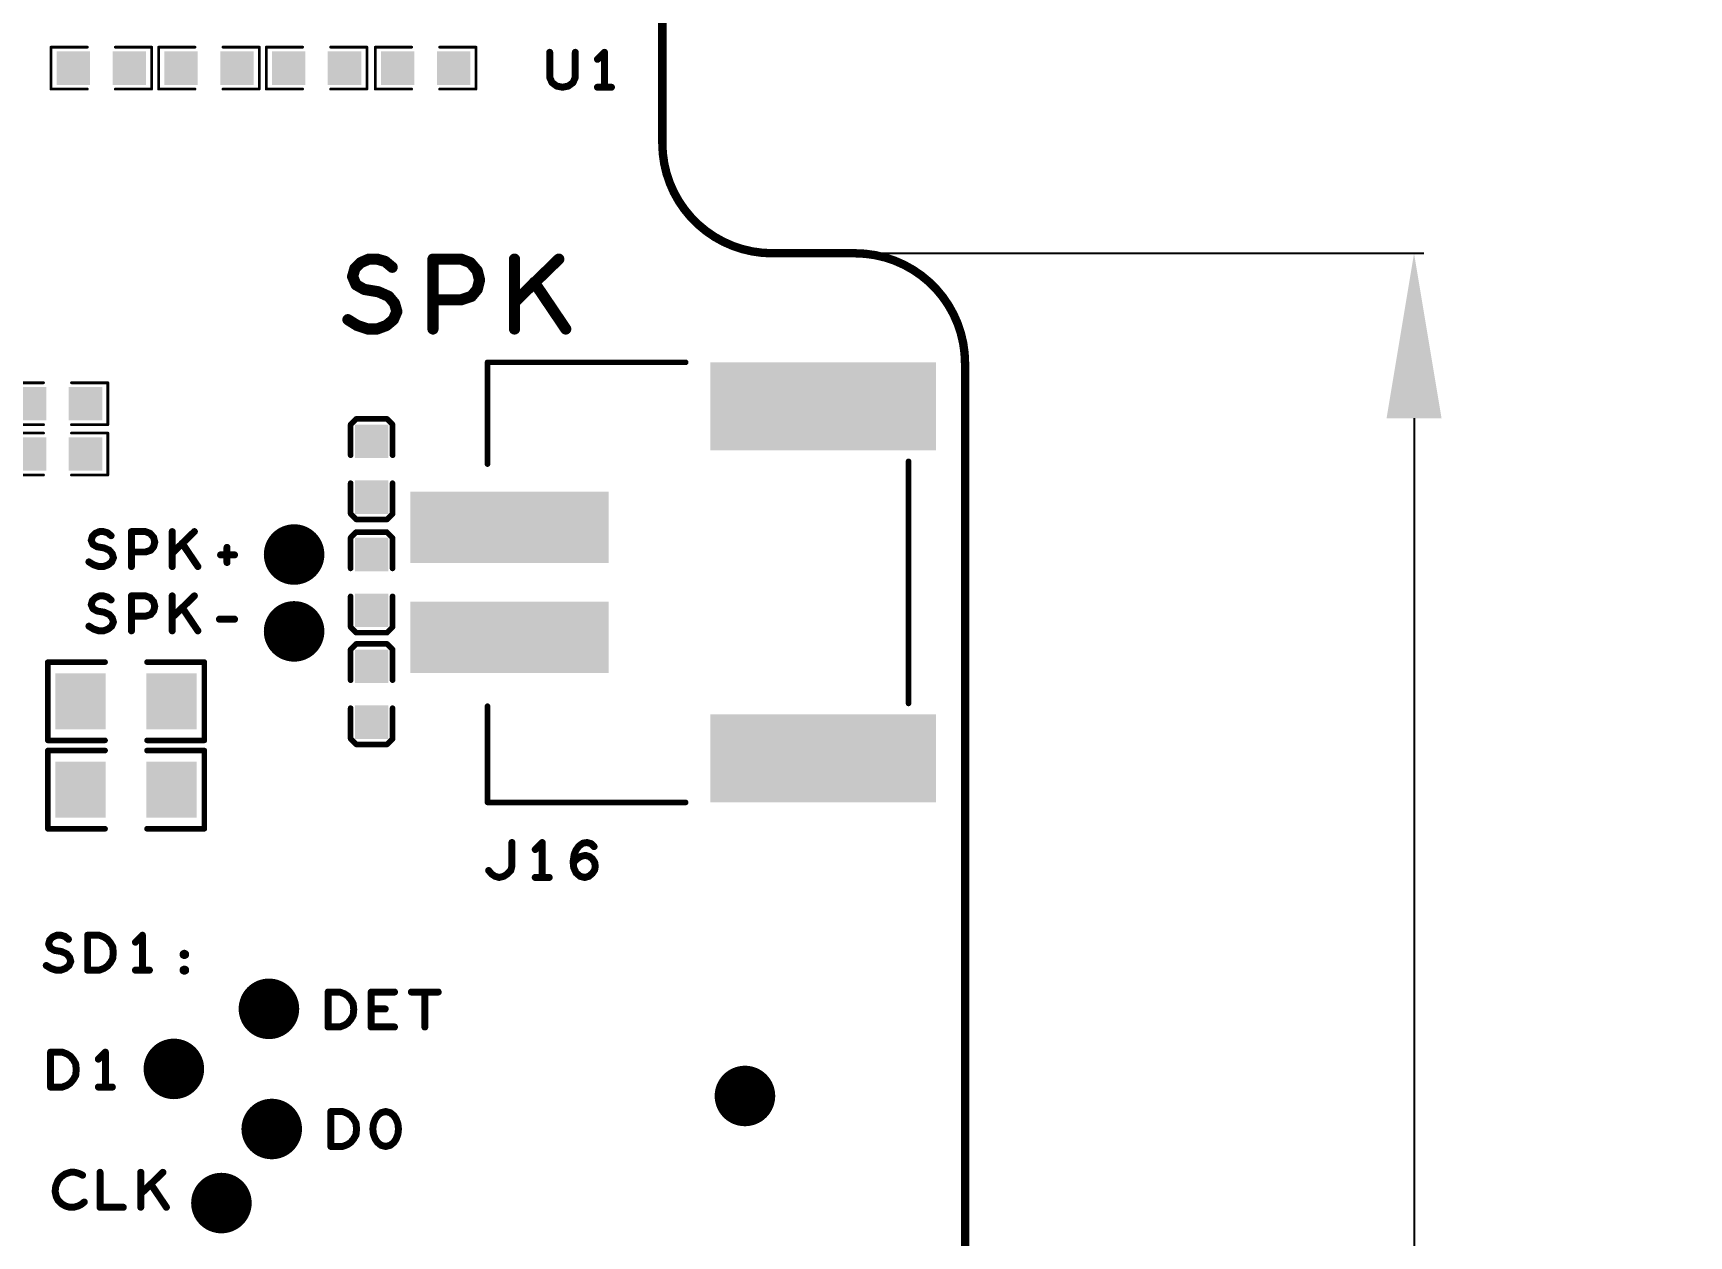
# Model space of a CAD drawing. Extents: x -13 to 102, y 0 to 99.
# Drawn here: x 72.07 to 102.15, y 46.14 to 68 of the extents above; entities that cross this region are included whole.
import ezdxf

# ---------------------------------------------------------------- set-up
doc = ezdxf.new("R2010")
doc.units = 0
doc.layers.get('0').update_dxf_attribs({"linetype": 'CONTINUOUS'})
doc.layers.get('DEFPOINTS').update_dxf_attribs({"linetype": 'CONTINUOUS'})
doc.layers.add('SILK_TOP_ART', color=251, linetype='CONTINUOUS')
doc.layers.add('SOLDER_TOP_ART', color=18, linetype='CONTINUOUS')
doc.layers.get('0').off()
doc.dimstyles.get("Standard").update_dxf_attribs({"dimtxt": 3, "dimasz": 3, "dimexe": 0.18, "dimexo": 0, "dimgap": 1.5, "dimtad": 0, "dimtih": 1, "dimtoh": 1, "dimzin": 0, "dimcen": 0.09, "dimazin": 3, "dimtfac": 1, "dimtofl": 0, "dimtmove": 0, "dimatfit": 3})

# ---------------------------------------------------------------- blocks, each defined once
blk = doc.blocks.new('ROUND_304')
at = {"const_width": 0.1016}
blk.add_lwpolyline([(-0.0508, 0, 1), (0.0508, 0, 1)], format="xyb", close=True, dxfattribs=at)
blk = doc.blocks.new('ROUND_214')
at = {"const_width": 0.0508}
blk.add_lwpolyline([(-0.0254, 0, 1), (0.0254, 0, 1)], format="xyb", close=True, dxfattribs=at)
blk = doc.blocks.new('ROUND_159')
at = {"const_width": 0.0635}
blk.add_lwpolyline([(-0.03175, 0, 1), (0.03175, 0, 1)], format="xyb", close=True, dxfattribs=at)
blk = doc.blocks.new('ROUND_213')
at = {"const_width": 0.0762}
blk.add_lwpolyline([(-0.0381, 0, 1), (0.0381, 0, 1)], format="xyb", close=True, dxfattribs=at)
blk = doc.blocks.new('ROUND_320')
at = {"const_width": 0.0254}
blk.add_lwpolyline([(-0.0127, 0, 1), (0.0127, 0, 1)], format="xyb", close=True, dxfattribs=at)
blk = doc.blocks.new('SQUARE_333')
blk.add_solid([(0.304, 0.304), (0.304, -0.304), (-0.304, 0.304), (-0.304, -0.304)])
blk = doc.blocks.new('RECTANGLE_332')
blk.add_solid([(0.4564, 0.5072), (0.4564, -0.5072), (-0.4564, 0.5072), (-0.4564, -0.5072)])
blk = doc.blocks.new('ROUND_338')
at = {"const_width": 0.55}
blk.add_lwpolyline([(-0.275, 0, 1), (0.275, 0, 1)], format="xyb", close=True, dxfattribs=at)
blk = doc.blocks.new('RECTANGLE_367')
blk.add_solid([(2.05, 0.8), (2.05, -0.8), (-2.05, 0.8), (-2.05, -0.8)])
blk = doc.blocks.new('RECTANGLE_368')
blk.add_solid([(1.8, 0.65), (1.8, -0.65), (-1.8, 0.65), (-1.8, -0.65)])
blk = doc.blocks.new('*U174')
at = {"layer": 'SOLDER_TOP_ART', "color": 0, "linetype": 'CONTINUOUS'}
blk.add_text('88.00', height=3, dxfattribs=at).set_placement((39.771, 0.605))
blk = doc.blocks.new('*D168')
at = {"layer": 'DEFPOINTS', "color": 0, "linetype": 'CONTINUOUS'}
for p in [(1, 82.538), (89, 61.962), (89, 2.079)]:
    blk.add_point(p, dxfattribs=at)
at = {"layer": 'SOLDER_TOP_ART', "color": 0, "linetype": 'CONTINUOUS'}
for p, q in [((1, 82.538), (1, 1.899)), ((89, 61.962), (89, 1.899)), ((4, 2.079), (38.441, 2.079)), ((86, 2.079), (51.559, 2.079))]:
    blk.add_line(p, q, dxfattribs=at)
for points in [[(4, 2.579), (4, 1.579), (1, 2.079)], [(86, 2.579), (86, 1.579), (89, 2.079)]]:
    blk.add_solid(points, dxfattribs=at)
at = {"layer": 'SOLDER_TOP_ART', "linetype": 'CONTINUOUS'}
blk.add_blockref('*U174', (0, 0), dxfattribs=at)
blk = doc.blocks.new('*U177')
at = {"layer": 'SOLDER_TOP_ART', "color": 0, "linetype": 'CONTINUOUS'}
blk.add_text('53.50', height=3, dxfattribs=at).set_placement((91.928, 35.777))
blk = doc.blocks.new('*D171')
at = {"layer": 'DEFPOINTS', "color": 0, "linetype": 'CONTINUOUS'}
for p in [(86.25, 64), (86.962, 10.5), (97.158, 10.5)]:
    blk.add_point(p, dxfattribs=at)
at = {"layer": 'SOLDER_TOP_ART', "color": 0, "linetype": 'CONTINUOUS'}
for p, q in [((86.25, 64), (97.338, 64)), ((97.158, 61), (97.158, 40.283)), ((97.158, 13.5), (97.158, 34.217)), ((86.962, 10.5), (97.338, 10.5))]:
    blk.add_line(p, q, dxfattribs=at)
for points in [[(96.658, 61), (97.658, 61), (97.158, 64)], [(96.658, 13.5), (97.658, 13.5), (97.158, 10.5)]]:
    blk.add_solid(points, dxfattribs=at)
at = {"layer": 'SOLDER_TOP_ART', "linetype": 'CONTINUOUS'}
blk.add_blockref('*U177', (0, 0), dxfattribs=at)

msp = doc.modelspace()

# ---------------------------------------------------------------- linework, layer by layer
at = {"layer": 'SILK_TOP_ART'}
for points, const_width in [([(83.5, 66), (83.5, 82.5)], 0.1524), ([(72.3922, 67.7466), (72.3922, 66.9846)], 0.0508), ([(73.0526, 67.7466), (72.3922, 67.7466)], 0.0508), ([(73.5606, 67.7466), (74.221, 67.7466)], 0.0508), ([(74.221, 67.7466), (74.221, 66.9846)], 0.0508), ([(74.348, 67.7466), (75.0084, 67.7466)], 0.0508), ([(74.348, 66.9846), (74.348, 67.7466)], 0.0508), ([(76.1768, 67.7466), (75.5164, 67.7466)], 0.0508), ([(76.1768, 66.9846), (76.1768, 67.7466)], 0.0508), ([(76.3038, 67.7466), (76.9642, 67.7466)], 0.0508), ([(76.3038, 66.9846), (76.3038, 67.7466)], 0.0508), ([(78.1326, 67.7466), (77.4722, 67.7466)], 0.0508), ([(78.1326, 66.9846), (78.1326, 67.7466)], 0.0508), ([(78.285, 67.7466), (78.9454, 67.7466)], 0.0508), ([(78.285, 66.9846), (78.285, 67.7466)], 0.0508), ([(80.1138, 67.7466), (79.4534, 67.7466)], 0.0508), ([(80.1138, 66.9846), (80.1138, 67.7466)], 0.0508), ([(81.4536, 67.6529), (81.4536, 67.1978)], 0.127), ([(81.9192, 67.1978), (81.9192, 67.6529)], 0.127), ([(82.4484, 67.6529), (82.3214, 67.5259)], 0.127), ([(82.4484, 67.0179), (82.4484, 67.6529)], 0.127), ([(81.4536, 67.1978), (81.4959, 67.1025)], 0.127), ([(81.4959, 67.1025), (81.5806, 67.0391)], 0.127), ([(81.5806, 67.0391), (81.6864, 67.0179)], 0.127), ([(81.6864, 67.0179), (81.7922, 67.0391)], 0.127), ([(81.7922, 67.0391), (81.8769, 67.1025)], 0.127), ([(81.8769, 67.1025), (81.9192, 67.1978)], 0.127), ([(72.3922, 66.9846), (73.0526, 66.9846)], 0.0508), ([(74.221, 66.9846), (73.5606, 66.9846)], 0.0508), ([(75.0084, 66.9846), (74.348, 66.9846)], 0.0508), ([(75.5164, 66.9846), (76.1768, 66.9846)], 0.0508), ([(76.9642, 66.9846), (76.3038, 66.9846)], 0.0508), ([(77.4722, 66.9846), (78.1326, 66.9846)], 0.0508), ([(78.9454, 66.9846), (78.285, 66.9846)], 0.0508), ([(79.4534, 66.9846), (80.1138, 66.9846)], 0.0508), ([(82.3214, 67.0179), (82.5754, 67.0179)], 0.127), ([(77.8721, 63.5762), (77.9145, 63.7244)], 0.2032), ([(77.9145, 63.7244), (78.0203, 63.8302)], 0.2032), ([(78.0203, 63.8302), (78.1685, 63.8937)], 0.2032), ([(78.1685, 63.8937), (78.3167, 63.8937)], 0.2032), ([(78.3167, 63.8937), (78.4648, 63.8514)], 0.2032), ([(78.4648, 63.8514), (78.5919, 63.7455)], 0.2032), ([(79.3327, 62.6237), (79.3327, 63.8937)], 0.2032), ([(79.3327, 63.8937), (79.8407, 63.8937)], 0.2032), ([(79.8407, 63.8937), (80.01, 63.8302)], 0.2032), ([(80.01, 63.8302), (80.137, 63.682)], 0.2032), ([(80.137, 63.682), (80.1793, 63.5127)], 0.2032), ([(80.8143, 62.6237), (80.8143, 63.8937)], 0.2032), ([(81.6187, 63.8937), (80.8143, 63.1105)], 0.2032), ([(87, 64), (85.5, 64)], 0.1524), ([(77.9357, 63.428), (77.8721, 63.5762)], 0.2032), ([(78.0838, 63.3434), (77.9357, 63.428)], 0.2032), ([(80.1793, 63.5127), (80.137, 63.3434)], 0.2032), ([(81.7457, 62.6237), (81.1742, 63.4703)], 0.2032), ([(78.3378, 63.301), (78.0838, 63.3434)], 0.2032), ([(78.5283, 63.2164), (78.3378, 63.301)], 0.2032), ([(78.6342, 63.0893), (78.5283, 63.2164)], 0.2032), ([(78.6765, 62.9412), (78.6342, 63.0893)], 0.2032), ([(79.8407, 63.1528), (79.3327, 63.1528)], 0.2032), ([(80.0312, 63.2164), (79.8407, 63.1528)], 0.2032), ([(80.137, 63.3434), (80.0312, 63.2164)], 0.2032), ([(77.7875, 62.793), (77.9568, 62.6872)], 0.2032), ([(78.486, 62.6872), (78.613, 62.793)], 0.2032), ([(78.613, 62.793), (78.6765, 62.9412)], 0.2032), ([(77.9568, 62.6872), (78.1473, 62.6237)], 0.2032), ([(78.1473, 62.6237), (78.3167, 62.6237)], 0.2032), ([(78.3167, 62.6237), (78.486, 62.6872)], 0.2032), ([(83.9237, 62.0178), (80.3238, 62.0178)], 0.1016), ([(80.3238, 62.0178), (80.3238, 60.1679)], 0.1016), ([(89, 12.5), (89, 62)], 0.1524), ([(72.2568, 61.6458), (71.5964, 61.6458)], 0.0508), ([(72.7648, 61.6458), (73.4252, 61.6458)], 0.0508), ([(73.4252, 61.6458), (73.4252, 60.8838)], 0.0508), ([(71.5964, 60.8838), (72.2568, 60.8838)], 0.0508), ([(73.4252, 60.8838), (72.7648, 60.8838)], 0.0508), ([(77.938, 60.9896), (77.8364, 60.888)], 0.1016), ([(77.8364, 60.888), (77.8364, 60.3292)], 0.1016), ([(78.4968, 60.9896), (77.938, 60.9896)], 0.1016), ([(78.5984, 60.888), (78.4968, 60.9896)], 0.1016), ([(78.5984, 60.3292), (78.5984, 60.888)], 0.1016), ([(72.2568, 60.7314), (71.5964, 60.7314)], 0.0508), ([(72.7648, 60.7314), (73.4252, 60.7314)], 0.0508), ([(73.4252, 60.7314), (73.4252, 59.9694)], 0.0508), ([(87.9737, 55.8179), (87.9737, 60.2177)], 0.1016), ([(71.5964, 59.9694), (72.2568, 59.9694)], 0.0508), ([(73.4252, 59.9694), (72.7648, 59.9694)], 0.0508), ([(77.8364, 59.2657), (77.8364, 59.8212)], 0.1016), ([(78.5984, 59.8212), (78.5984, 59.2624)], 0.1016), ([(77.9413, 59.1608), (77.8364, 59.2657)], 0.1016), ([(78.5984, 59.2624), (78.4971, 59.1608)], 0.1016), ([(73.1457, 58.856), (73.1986, 58.9089)], 0.127), ([(73.1986, 58.9089), (73.2726, 58.9407)], 0.127), ([(73.2726, 58.9407), (73.3467, 58.9407)], 0.127), ([(73.3467, 58.9407), (73.4208, 58.9195)], 0.127), ([(73.4208, 58.9195), (73.4843, 58.8666)], 0.127), ([(73.8547, 58.3057), (73.8547, 58.9407)], 0.127), ([(73.8547, 58.9407), (74.1087, 58.9407)], 0.127), ([(74.1087, 58.9407), (74.1934, 58.9089)], 0.127), ([(74.1934, 58.9089), (74.2569, 58.8349)], 0.127), ([(74.5956, 58.3057), (74.5956, 58.9407)], 0.127), ([(74.9977, 58.9407), (74.5956, 58.5491)], 0.127), ([(77.8364, 58.8306), (77.9377, 58.9322)], 0.1016), ([(77.9377, 58.9322), (78.4935, 58.9322)], 0.1016), ([(78.4971, 59.1608), (77.9413, 59.1608)], 0.1016), ([(78.4935, 58.9322), (78.5984, 58.8273)], 0.1016), ([(73.1245, 58.7819), (73.1457, 58.856)], 0.127), ([(73.1562, 58.7079), (73.1245, 58.7819)], 0.127), ([(73.2303, 58.6655), (73.1562, 58.7079)], 0.127), ([(73.3573, 58.6444), (73.2303, 58.6655)], 0.127), ([(73.4526, 58.602), (73.3573, 58.6444)], 0.127), ([(73.5055, 58.5385), (73.4526, 58.602)], 0.127), ([(74.204, 58.602), (74.1087, 58.5703)], 0.127), ([(74.2569, 58.6655), (74.204, 58.602)], 0.127), ([(74.2569, 58.8349), (74.2781, 58.7502)], 0.127), ([(74.2781, 58.7502), (74.2569, 58.6655)], 0.127), ([(75.0612, 58.3057), (74.7755, 58.729)], 0.127), ([(75.5904, 58.655), (75.5904, 58.3798)], 0.127), ([(77.8364, 58.2718), (77.8364, 58.8306)], 0.1016), ([(78.5984, 58.8273), (78.5984, 58.2718)], 0.1016), ([(73.0821, 58.3903), (73.1668, 58.3374)], 0.127), ([(73.1668, 58.3374), (73.2621, 58.3057)], 0.127), ([(73.2621, 58.3057), (73.3467, 58.3057)], 0.127), ([(73.3467, 58.3057), (73.4314, 58.3374)], 0.127), ([(73.4314, 58.3374), (73.4949, 58.3903)], 0.127), ([(73.4949, 58.3903), (73.5267, 58.4645)], 0.127), ([(73.5267, 58.4645), (73.5055, 58.5385)], 0.127), ([(74.1087, 58.5703), (73.8547, 58.5703)], 0.127), ([(75.474, 58.5174), (75.728, 58.5174)], 0.127), ([(73.1457, 57.6876), (73.1986, 57.7405)], 0.127), ([(73.1986, 57.7405), (73.2726, 57.7723)], 0.127), ([(73.2726, 57.7723), (73.3467, 57.7723)], 0.127), ([(73.3467, 57.7723), (73.4208, 57.7511)], 0.127), ([(73.4208, 57.7511), (73.4843, 57.6982)], 0.127), ([(73.8547, 57.1373), (73.8547, 57.7723)], 0.127), ([(73.8547, 57.7723), (74.1087, 57.7723)], 0.127), ([(74.1087, 57.7723), (74.1934, 57.7405)], 0.127), ([(74.1934, 57.7405), (74.2569, 57.6665)], 0.127), ([(74.5956, 57.1373), (74.5956, 57.7723)], 0.127), ([(74.9977, 57.7723), (74.5956, 57.3807)], 0.127), ([(77.8364, 57.7638), (77.8364, 57.205)], 0.1016), ([(78.5984, 57.205), (78.5984, 57.7638)], 0.1016), ([(73.1245, 57.6135), (73.1457, 57.6876)], 0.127), ([(73.1562, 57.5395), (73.1245, 57.6135)], 0.127), ([(73.2303, 57.4971), (73.1562, 57.5395)], 0.127), ([(73.3573, 57.476), (73.2303, 57.4971)], 0.127), ([(73.4526, 57.4336), (73.3573, 57.476)], 0.127), ([(73.5055, 57.3701), (73.4526, 57.4336)], 0.127), ([(74.1087, 57.4019), (73.8547, 57.4019)], 0.127), ([(74.204, 57.4336), (74.1087, 57.4019)], 0.127), ([(74.2569, 57.4971), (74.204, 57.4336)], 0.127), ([(74.2569, 57.6665), (74.2781, 57.5818)], 0.127), ([(74.2781, 57.5818), (74.2569, 57.4971)], 0.127), ([(75.0612, 57.1373), (74.7755, 57.5606)], 0.127), ([(73.0821, 57.2219), (73.1668, 57.169)], 0.127), ([(73.1668, 57.169), (73.2621, 57.1373)], 0.127), ([(73.2621, 57.1373), (73.3467, 57.1373)], 0.127), ([(73.3467, 57.1373), (73.4314, 57.169)], 0.127), ([(73.4314, 57.169), (73.4949, 57.2219)], 0.127), ([(73.4949, 57.2219), (73.5267, 57.2961)], 0.127), ([(73.5267, 57.2961), (73.5055, 57.3701)], 0.127), ([(75.4528, 57.349), (75.728, 57.349)], 0.127), ([(77.8364, 57.205), (77.938, 57.1034)], 0.1016), ([(78.4968, 57.1034), (78.5984, 57.205)], 0.1016), ([(77.938, 56.9002), (77.8364, 56.7986)], 0.1016), ([(77.938, 57.1034), (78.4968, 57.1034)], 0.1016), ([(78.4968, 56.9002), (77.938, 56.9002)], 0.1016), ([(78.5984, 56.7986), (78.4968, 56.9002)], 0.1016), ([(72.334, 55.1458), (72.334, 56.5682)], 0.1016), ([(72.334, 56.5682), (73.3754, 56.5682)], 0.1016), ([(75.1788, 56.5682), (74.1374, 56.5682)], 0.1016), ([(75.1788, 55.1458), (75.1788, 56.5682)], 0.1016), ([(77.8364, 56.7986), (77.8364, 56.2398)], 0.1016), ([(78.5984, 56.2398), (78.5984, 56.7986)], 0.1016), ([(77.8364, 55.1763), (77.8364, 55.7318)], 0.1016), ([(78.5984, 55.7318), (78.5984, 55.173)], 0.1016), ([(80.3238, 54.0178), (80.3238, 55.7679)], 0.1016), ([(73.3754, 55.1458), (72.334, 55.1458)], 0.1016), ([(74.1374, 55.1458), (75.1788, 55.1458)], 0.1016), ([(77.9413, 55.0714), (77.8364, 55.1763)], 0.1016), ([(78.4971, 55.0714), (77.9413, 55.0714)], 0.1016), ([(78.5984, 55.173), (78.4971, 55.0714)], 0.1016), ([(72.334, 53.539), (72.334, 54.9614)], 0.1016), ([(72.334, 54.9614), (73.3754, 54.9614)], 0.1016), ([(75.1788, 54.9614), (74.1374, 54.9614)], 0.1016), ([(75.1788, 53.539), (75.1788, 54.9614)], 0.1016), ([(83.9237, 54.0178), (80.3238, 54.0178)], 0.1016), ([(73.3754, 53.539), (72.334, 53.539)], 0.1016), ([(74.1374, 53.539), (75.1788, 53.539)], 0.1016), ([(80.7678, 52.8659), (80.7678, 53.2892)], 0.127), ([(81.3181, 53.2892), (81.1911, 53.1622)], 0.127), ([(81.3181, 52.6542), (81.3181, 53.2892)], 0.127), ([(81.9319, 53.1516), (81.9848, 53.2257)], 0.127), ([(81.9848, 53.2257), (82.0589, 53.2786)], 0.127), ([(82.0589, 53.2786), (82.133, 53.2892)], 0.127), ([(82.133, 53.2892), (82.2071, 53.268)], 0.127), ([(82.2071, 53.268), (82.26, 53.2151)], 0.127), ([(81.879, 52.9399), (81.9002, 53.0775)], 0.127), ([(81.879, 52.9188), (81.9531, 52.9929)], 0.127), ([(81.8896, 52.8341), (81.879, 52.9399)], 0.127), ([(81.9002, 53.0775), (81.9319, 53.1516)], 0.127), ([(81.9531, 52.9929), (82.0166, 53.0352)], 0.127), ([(82.0166, 53.0352), (82.1013, 53.0564)], 0.127), ([(82.1013, 53.0564), (82.1754, 53.0352)], 0.127), ([(82.1754, 53.0352), (82.2283, 52.9929)], 0.127), ([(82.2283, 52.9929), (82.2706, 52.9294)], 0.127), ([(82.2706, 52.9294), (82.2812, 52.8553)], 0.127), ([(80.3444, 52.7812), (80.3974, 52.7177)], 0.127), ([(80.3974, 52.7177), (80.4608, 52.6754)], 0.127), ([(80.4608, 52.6754), (80.5349, 52.6542)], 0.127), ([(80.5349, 52.6542), (80.6196, 52.6754)], 0.127), ([(80.6196, 52.6754), (80.6831, 52.7177)], 0.127), ([(80.6831, 52.7177), (80.7466, 52.7812)], 0.127), ([(80.7466, 52.7812), (80.7678, 52.8659)], 0.127), ([(81.1911, 52.6542), (81.4451, 52.6542)], 0.127), ([(81.9319, 52.7388), (81.8896, 52.8341)], 0.127), ([(82.006, 52.6754), (81.9319, 52.7388)], 0.127), ([(82.0907, 52.6542), (82.006, 52.6754)], 0.127), ([(82.1648, 52.6754), (82.0907, 52.6542)], 0.127), ([(82.2283, 52.7283), (82.1648, 52.6754)], 0.127), ([(82.2706, 52.7918), (82.2283, 52.7283)], 0.127), ([(82.2812, 52.8553), (82.2706, 52.7918)], 0.127), ([(72.3498, 51.4455), (72.371, 51.5196)], 0.127), ([(72.3815, 51.3715), (72.3498, 51.4455)], 0.127), ([(72.371, 51.5196), (72.4239, 51.5725)], 0.127), ([(72.4239, 51.5725), (72.4979, 51.6043)], 0.127), ([(72.4979, 51.6043), (72.572, 51.6043)], 0.127), ([(72.572, 51.6043), (72.6461, 51.5831)], 0.127), ([(72.6461, 51.5831), (72.7096, 51.5302)], 0.127), ([(73.0589, 50.9693), (73.0589, 51.6043)], 0.127), ([(73.0589, 51.6043), (73.2705, 51.6043)], 0.127), ([(73.2705, 51.6043), (73.3552, 51.5725)], 0.127), ([(73.3552, 51.5725), (73.4187, 51.5302)], 0.127), ([(73.4187, 51.5302), (73.4716, 51.4667)], 0.127), ([(73.4716, 51.4667), (73.514, 51.3926)], 0.127), ([(73.514, 51.3926), (73.5245, 51.2868)], 0.127), ([(74.0537, 51.6043), (73.9267, 51.4773)], 0.127), ([(74.0537, 50.9693), (74.0537, 51.6043)], 0.127), ([(72.4556, 51.3291), (72.3815, 51.3715)], 0.127), ([(72.5826, 51.308), (72.4556, 51.3291)], 0.127), ([(72.6779, 51.2656), (72.5826, 51.308)], 0.127), ([(72.7308, 51.2021), (72.6779, 51.2656)], 0.127), ([(72.7202, 51.0539), (72.752, 51.1281)], 0.127), ([(72.752, 51.1281), (72.7308, 51.2021)], 0.127), ([(73.4716, 51.1069), (73.4187, 51.0434)], 0.127), ([(73.514, 51.181), (73.4716, 51.1069)], 0.127), ([(73.5245, 51.2868), (73.514, 51.181)], 0.127), ([(74.7945, 51.2656), (74.8157, 51.2762)], 0.127), ([(74.7945, 51.2445), (74.7945, 51.2656)], 0.127), ([(74.8157, 51.2339), (74.7945, 51.2445)], 0.127), ([(74.8157, 51.2762), (74.8369, 51.2656)], 0.127), ([(74.8369, 51.2445), (74.8157, 51.2339)], 0.127), ([(74.8369, 51.2656), (74.8369, 51.2445)], 0.127), ([(72.3074, 51.0539), (72.3921, 51.001)], 0.127), ([(72.3921, 51.001), (72.4874, 50.9693)], 0.127), ([(72.4874, 50.9693), (72.572, 50.9693)], 0.127), ([(72.572, 50.9693), (72.6567, 51.001)], 0.127), ([(72.6567, 51.001), (72.7202, 51.0539)], 0.127), ([(73.2705, 50.9693), (73.0589, 50.9693)], 0.127), ([(73.3552, 51.001), (73.2705, 50.9693)], 0.127), ([(73.4187, 51.0434), (73.3552, 51.001)], 0.127), ([(73.9267, 50.9693), (74.1807, 50.9693)], 0.127), ([(74.7945, 50.9799), (74.8157, 50.9905)], 0.127), ([(74.7945, 50.9587), (74.7945, 50.9799)], 0.127), ([(74.8157, 50.9481), (74.7945, 50.9587)], 0.127), ([(74.8157, 50.9905), (74.8369, 50.9799)], 0.127), ([(74.8369, 50.9587), (74.8157, 50.9481)], 0.127), ([(74.8369, 50.9799), (74.8369, 50.9587)], 0.127), ([(77.4277, 49.9364), (77.4277, 50.5714)], 0.127), ([(77.4277, 50.5714), (77.6393, 50.5714)], 0.127), ([(77.6393, 50.5714), (77.724, 50.5396)], 0.127), ([(77.724, 50.5396), (77.7875, 50.4973)], 0.127), ([(77.7875, 50.4973), (77.8404, 50.4338)], 0.127), ([(78.2108, 49.9364), (78.2108, 50.5714)], 0.127), ([(78.2108, 50.5714), (78.6342, 50.5714)], 0.127), ([(78.9411, 50.5714), (79.4279, 50.5714)], 0.127), ([(79.1845, 50.5714), (79.1845, 49.9364)], 0.127), ([(77.8404, 50.4338), (77.8828, 50.3597)], 0.127), ([(77.8828, 50.3597), (77.8933, 50.2539)], 0.127), ([(77.8933, 50.2539), (77.8828, 50.1481)], 0.127), ([(78.4648, 50.2645), (78.2108, 50.2645)], 0.127), ([(77.6393, 49.9364), (77.4277, 49.9364)], 0.127), ([(77.724, 49.9681), (77.6393, 49.9364)], 0.127), ([(77.7875, 50.0105), (77.724, 49.9681)], 0.127), ([(77.8404, 50.074), (77.7875, 50.0105)], 0.127), ([(77.8828, 50.1481), (77.8404, 50.074)], 0.127), ([(78.6342, 49.9364), (78.2108, 49.9364)], 0.127), ([(72.3858, 48.8442), (72.3858, 49.4792)], 0.127), ([(72.3858, 49.4792), (72.5974, 49.4792)], 0.127), ([(72.5974, 49.4792), (72.6821, 49.4474)], 0.127), ([(72.6821, 49.4474), (72.7456, 49.4051)], 0.127), ([(72.7456, 49.4051), (72.7985, 49.3416)], 0.127), ([(72.7985, 49.3416), (72.8409, 49.2675)], 0.127), ([(73.3806, 49.4792), (73.2536, 49.3522)], 0.127), ([(73.3806, 48.8442), (73.3806, 49.4792)], 0.127), ([(72.7985, 48.9818), (72.7456, 48.9183)], 0.127), ([(72.8409, 49.0559), (72.7985, 48.9818)], 0.127), ([(72.8409, 49.2675), (72.8514, 49.1617)], 0.127), ([(72.8514, 49.1617), (72.8409, 49.0559)], 0.127), ([(72.5974, 48.8442), (72.3858, 48.8442)], 0.127), ([(72.6821, 48.8759), (72.5974, 48.8442)], 0.127), ([(72.7456, 48.9183), (72.6821, 48.8759)], 0.127), ([(73.2536, 48.8442), (73.5076, 48.8442)], 0.127), ([(77.4785, 47.7647), (77.4785, 48.3997)], 0.127), ([(77.4785, 48.3997), (77.6901, 48.3997)], 0.127), ([(77.6901, 48.3997), (77.7748, 48.3679)], 0.127), ([(78.3886, 48.3785), (78.3251, 48.3256)], 0.127), ([(78.4733, 48.3997), (78.3886, 48.3785)], 0.127), ([(78.558, 48.3785), (78.4733, 48.3997)], 0.127), ([(78.6215, 48.3256), (78.558, 48.3785)], 0.127), ([(77.7748, 48.3679), (77.8383, 48.3256)], 0.127), ([(77.8383, 48.3256), (77.8912, 48.2621)], 0.127), ([(77.8912, 48.2621), (77.9336, 48.188)], 0.127), ([(77.9336, 48.188), (77.9441, 48.0822)], 0.127), ([(77.9441, 48.0822), (77.9336, 47.9764)], 0.127), ([(78.251, 48.1774), (78.2405, 48.0822)], 0.127), ([(78.2405, 48.0822), (78.251, 47.9869)], 0.127), ([(78.2828, 48.2621), (78.251, 48.1774)], 0.127), ([(78.3251, 48.3256), (78.2828, 48.2621)], 0.127), ([(78.6638, 48.2621), (78.6215, 48.3256)], 0.127), ([(78.6956, 48.1774), (78.6638, 48.2621)], 0.127), ([(78.7061, 48.0822), (78.6956, 48.1774)], 0.127), ([(78.6956, 47.9869), (78.7061, 48.0822)], 0.127), ([(77.7748, 47.7964), (77.6901, 47.7647)], 0.127), ([(77.8383, 47.8388), (77.7748, 47.7964)], 0.127), ([(77.8912, 47.9023), (77.8383, 47.8388)], 0.127), ([(77.9336, 47.9764), (77.8912, 47.9023)], 0.127), ([(78.251, 47.9869), (78.2828, 47.9023)], 0.127), ([(78.2828, 47.9023), (78.3251, 47.8388)], 0.127), ([(78.3251, 47.8388), (78.3886, 47.7859)], 0.127), ([(78.3886, 47.7859), (78.4733, 47.7647)], 0.127), ([(78.4733, 47.7647), (78.558, 47.7859)], 0.127), ([(78.558, 47.7859), (78.6215, 47.8388)], 0.127), ([(78.6215, 47.8388), (78.6638, 47.9023)], 0.127), ([(78.6638, 47.9023), (78.6956, 47.9869)], 0.127), ([(77.6901, 47.7647), (77.4785, 47.7647)], 0.127), ([(72.5742, 47.2101), (72.5212, 47.1466)], 0.127), ([(72.6482, 47.263), (72.5742, 47.2101)], 0.127), ([(72.7435, 47.2948), (72.6482, 47.263)], 0.127), ([(72.8282, 47.2948), (72.7435, 47.2948)], 0.127), ([(72.9022, 47.2736), (72.8282, 47.2948)], 0.127), ([(72.9657, 47.2419), (72.9022, 47.2736)], 0.127), ([(73.2832, 47.2948), (73.2832, 46.6598)], 0.127), ([(74.0241, 46.6598), (74.0241, 47.2948)], 0.127), ([(74.4262, 47.2948), (74.0241, 46.9032)], 0.127), ([(72.4789, 47.0408), (72.4683, 46.9455)], 0.127), ([(72.4683, 46.9455), (72.4895, 46.8503)], 0.127), ([(72.5212, 47.1466), (72.4789, 47.0408)], 0.127), ([(74.4897, 46.6598), (74.204, 47.0831)], 0.127), ([(72.4895, 46.8503), (72.5212, 46.7868)], 0.127), ([(72.5212, 46.7868), (72.5847, 46.7233)], 0.127), ([(72.5847, 46.7233), (72.6588, 46.681)], 0.127), ([(72.6588, 46.681), (72.7329, 46.6598)], 0.127), ([(72.7329, 46.6598), (72.807, 46.6598)], 0.127), ([(72.807, 46.6598), (72.8811, 46.681)], 0.127), ([(72.8811, 46.681), (72.9446, 46.7127)], 0.127), ([(72.9446, 46.7127), (72.9975, 46.755)], 0.127), ([(73.2832, 46.6598), (73.7066, 46.6598)], 0.127)]:
    msp.add_lwpolyline(points, dxfattribs=dict(at, const_width=const_width))
at = {"layer": 'SILK_TOP_ART', "const_width": 0.1524}
for points in [[(83.5, 66, 0.4142136), (85.5, 64)], [(89, 62, 0.4142136), (87, 64)]]:
    msp.add_lwpolyline(points, format="xyb", dxfattribs=at)
at = {"layer": 'SOLDER_TOP_ART', "const_width": 0.1524}
for points in [[(83.5, 66), (83.5, 82.5)], [(87, 64), (85.5, 64)], [(89, 12.5), (89, 62)]]:
    msp.add_lwpolyline(points, dxfattribs=at)
for points in [[(83.5, 66, 0.4142136), (85.5, 64)], [(89, 62, 0.4142136), (87, 64)]]:
    msp.add_lwpolyline(points, format="xyb", dxfattribs=at)

# ---------------------------------------------------------------- block references
at = {"layer": 'SILK_TOP_ART'}
for name, p in [('ROUND_320', (72.3922, 67.7466)), ('ROUND_320', (72.3922, 67.7466)), ('ROUND_320', (73.0526, 67.7466)), ('ROUND_320', (73.5606, 67.7466)), ('ROUND_320', (74.221, 67.7466)), ('ROUND_320', (74.221, 67.7466)), ('ROUND_320', (74.348, 67.7466)), ('ROUND_320', (74.348, 67.7466)), ('ROUND_320', (75.0084, 67.7466)), ('ROUND_320', (75.5164, 67.7466)), ('ROUND_320', (76.1768, 67.7466)), ('ROUND_320', (76.1768, 67.7466)), ('ROUND_320', (76.3038, 67.7466)), ('ROUND_320', (76.3038, 67.7466)), ('ROUND_320', (76.9642, 67.7466)), ('ROUND_320', (77.4722, 67.7466)), ('ROUND_320', (78.1326, 67.7466)), ('ROUND_320', (78.1326, 67.7466)), ('ROUND_320', (78.285, 67.7466)), ('ROUND_320', (78.285, 67.7466)), ('ROUND_320', (78.9454, 67.7466)), ('ROUND_320', (79.4534, 67.7466)), ('ROUND_320', (80.1138, 67.7466)), ('ROUND_320', (80.1138, 67.7466)), ('ROUND_159', (81.4536, 67.6529)), ('ROUND_159', (81.9192, 67.6529)), ('ROUND_159', (82.4484, 67.6529)), ('ROUND_159', (82.3214, 67.5259)), ('ROUND_159', (81.4536, 67.1978)), ('ROUND_159', (81.4959, 67.1025)), ('ROUND_159', (81.5806, 67.0391)), ('ROUND_159', (81.7922, 67.0391)), ('ROUND_159', (81.8769, 67.1025)), ('ROUND_159', (81.9192, 67.1978)), ('ROUND_320', (72.3922, 66.9846)), ('ROUND_320', (72.3922, 66.9846)), ('ROUND_320', (73.0526, 66.9846)), ('ROUND_320', (73.5606, 66.9846)), ('ROUND_320', (74.221, 66.9846)), ('ROUND_320', (74.221, 66.9846)), ('ROUND_320', (74.348, 66.9846)), ('ROUND_320', (74.348, 66.9846)), ('ROUND_320', (75.0084, 66.9846)), ('ROUND_320', (75.5164, 66.9846)), ('ROUND_320', (76.1768, 66.9846)), ('ROUND_320', (76.1768, 66.9846)), ('ROUND_320', (76.3038, 66.9846)), ('ROUND_320', (76.3038, 66.9846)), ('ROUND_320', (76.9642, 66.9846)), ('ROUND_320', (77.4722, 66.9846)), ('ROUND_320', (78.1326, 66.9846)), ('ROUND_320', (78.1326, 66.9846)), ('ROUND_320', (78.285, 66.9846)), ('ROUND_320', (78.285, 66.9846)), ('ROUND_320', (78.9454, 66.9846)), ('ROUND_320', (79.4534, 66.9846)), ('ROUND_320', (80.1138, 66.9846)), ('ROUND_320', (80.1138, 66.9846)), ('ROUND_159', (81.6864, 67.0179)), ('ROUND_159', (82.3214, 67.0179)), ('ROUND_159', (82.4484, 67.0179)), ('ROUND_159', (82.5754, 67.0179)), ('ROUND_213', (83.5, 66)), ('ROUND_213', (83.5, 66)), ('ROUND_304', (77.9145, 63.7244)), ('ROUND_304', (78.0203, 63.8302)), ('ROUND_304', (78.1685, 63.8937)), ('ROUND_304', (78.3167, 63.8937)), ('ROUND_304', (78.4648, 63.8514)), ('ROUND_304', (78.5919, 63.7455)), ('ROUND_304', (79.3327, 63.8937)), ('ROUND_304', (79.8407, 63.8937)), ('ROUND_304', (80.01, 63.8302)), ('ROUND_304', (80.137, 63.682)), ('ROUND_304', (80.8143, 63.8937)), ('ROUND_304', (81.6187, 63.8937)), ('ROUND_213', (85.5, 64)), ('ROUND_213', (85.5, 64)), ('ROUND_213', (87, 64)), ('ROUND_213', (87, 64)), ('ROUND_304', (77.8721, 63.5762)), ('ROUND_304', (77.9357, 63.428)), ('ROUND_304', (80.1793, 63.5127)), ('ROUND_304', (81.1742, 63.4703)), ('ROUND_304', (78.0838, 63.3434)), ('ROUND_304', (78.3378, 63.301)), ('ROUND_304', (78.5283, 63.2164)), ('ROUND_304', (78.6342, 63.0893)), ('ROUND_304', (79.3327, 63.1528)), ('ROUND_304', (79.8407, 63.1528)), ('ROUND_304', (80.0312, 63.2164)), ('ROUND_304', (80.137, 63.3434)), ('ROUND_304', (80.8143, 63.1105)), ('ROUND_304', (77.7875, 62.793)), ('ROUND_304', (78.613, 62.793)), ('ROUND_304', (78.6765, 62.9412)), ('ROUND_304', (77.9568, 62.6872)), ('ROUND_304', (78.1473, 62.6237)), ('ROUND_304', (78.3167, 62.6237)), ('ROUND_304', (78.486, 62.6872)), ('ROUND_304', (79.3327, 62.6237)), ('ROUND_304', (80.8143, 62.6237)), ('ROUND_304', (81.7457, 62.6237)), ('ROUND_214', (80.3238, 62.0178)), ('ROUND_214', (80.3238, 62.0178)), ('ROUND_214', (83.9237, 62.0178)), ('ROUND_213', (89, 62)), ('ROUND_213', (89, 62)), ('ROUND_320', (72.2568, 61.6458)), ('ROUND_320', (72.7648, 61.6458)), ('ROUND_320', (73.4252, 61.6458)), ('ROUND_320', (73.4252, 61.6458)), ('ROUND_320', (72.2568, 60.8838)), ('ROUND_320', (72.7648, 60.8838)), ('ROUND_320', (73.4252, 60.8838)), ('ROUND_320', (73.4252, 60.8838)), ('ROUND_214', (77.8364, 60.888)), ('ROUND_214', (77.8364, 60.888)), ('ROUND_214', (77.938, 60.9896)), ('ROUND_214', (77.938, 60.9896)), ('ROUND_214', (78.4968, 60.9896)), ('ROUND_214', (78.4968, 60.9896)), ('ROUND_214', (78.5984, 60.888)), ('ROUND_214', (78.5984, 60.888)), ('ROUND_320', (72.2568, 60.7314)), ('ROUND_320', (72.7648, 60.7314)), ('ROUND_320', (73.4252, 60.7314)), ('ROUND_320', (73.4252, 60.7314)), ('ROUND_214', (77.8364, 60.3292)), ('ROUND_214', (78.5984, 60.3292)), ('ROUND_214', (80.3238, 60.1679)), ('ROUND_214', (87.9737, 60.2177)), ('ROUND_320', (72.2568, 59.9694)), ('ROUND_320', (72.7648, 59.9694)), ('ROUND_320', (73.4252, 59.9694)), ('ROUND_320', (73.4252, 59.9694)), ('ROUND_214', (77.8364, 59.8212)), ('ROUND_214', (78.5984, 59.8212)), ('ROUND_214', (77.8364, 59.2657)), ('ROUND_214', (77.8364, 59.2657)), ('ROUND_214', (78.5984, 59.2624)), ('ROUND_214', (78.5984, 59.2624)), ('ROUND_159', (73.1986, 58.9089)), ('ROUND_159', (73.2726, 58.9407)), ('ROUND_159', (73.3467, 58.9407)), ('ROUND_159', (73.4208, 58.9195)), ('ROUND_159', (73.8547, 58.9407)), ('ROUND_159', (74.1087, 58.9407)), ('ROUND_159', (74.1934, 58.9089)), ('ROUND_159', (74.5956, 58.9407)), ('ROUND_159', (74.9977, 58.9407)), ('ROUND_214', (77.9377, 58.9322)), ('ROUND_214', (77.9377, 58.9322)), ('ROUND_214', (77.9413, 59.1608)), ('ROUND_214', (77.9413, 59.1608)), ('ROUND_214', (78.4935, 58.9322)), ('ROUND_214', (78.4935, 58.9322)), ('ROUND_214', (78.4971, 59.1608)), ('ROUND_214', (78.4971, 59.1608)), ('ROUND_159', (73.1245, 58.7819)), ('ROUND_159', (73.1457, 58.856)), ('ROUND_159', (73.1562, 58.7079)), ('ROUND_159', (73.2303, 58.6655)), ('ROUND_159', (73.3573, 58.6444)), ('ROUND_159', (73.4526, 58.602)), ('ROUND_159', (73.4843, 58.8666)), ('ROUND_159', (74.204, 58.602)), ('ROUND_159', (74.2569, 58.8349)), ('ROUND_159', (74.2569, 58.6655)), ('ROUND_159', (74.2781, 58.7502)), ('ROUND_159', (74.7755, 58.729)), ('ROUND_159', (75.5904, 58.655)), ('ROUND_214', (77.8364, 58.8306)), ('ROUND_214', (77.8364, 58.8306)), ('ROUND_214', (78.5984, 58.8273)), ('ROUND_214', (78.5984, 58.8273)), ('ROUND_159', (73.0821, 58.3903)), ('ROUND_159', (73.1668, 58.3374)), ('ROUND_159', (73.2621, 58.3057)), ('ROUND_159', (73.3467, 58.3057)), ('ROUND_159', (73.4314, 58.3374)), ('ROUND_159', (73.4949, 58.3903)), ('ROUND_159', (73.5055, 58.5385)), ('ROUND_159', (73.5267, 58.4645)), ('ROUND_159', (73.8547, 58.5703)), ('ROUND_159', (73.8547, 58.3057)), ('ROUND_159', (74.1087, 58.5703)), ('ROUND_159', (74.5956, 58.5491)), ('ROUND_159', (74.5956, 58.3057)), ('ROUND_159', (75.0612, 58.3057)), ('ROUND_159', (75.474, 58.5174)), ('ROUND_159', (75.5904, 58.3798)), ('ROUND_159', (75.728, 58.5174)), ('ROUND_214', (77.8364, 58.2718)), ('ROUND_214', (78.5984, 58.2718)), ('ROUND_159', (73.1986, 57.7405)), ('ROUND_159', (73.2726, 57.7723)), ('ROUND_159', (73.3467, 57.7723)), ('ROUND_159', (73.4208, 57.7511)), ('ROUND_159', (73.4843, 57.6982)), ('ROUND_159', (73.8547, 57.7723)), ('ROUND_159', (74.1087, 57.7723)), ('ROUND_159', (74.1934, 57.7405)), ('ROUND_159', (74.5956, 57.7723)), ('ROUND_159', (74.9977, 57.7723)), ('ROUND_214', (77.8364, 57.7638)), ('ROUND_214', (78.5984, 57.7638)), ('ROUND_159', (73.1245, 57.6135)), ('ROUND_159', (73.1457, 57.6876)), ('ROUND_159', (73.1562, 57.5395)), ('ROUND_159', (73.2303, 57.4971)), ('ROUND_159', (73.3573, 57.476)), ('ROUND_159', (73.4526, 57.4336)), ('ROUND_159', (73.8547, 57.4019)), ('ROUND_159', (74.1087, 57.4019)), ('ROUND_159', (74.204, 57.4336)), ('ROUND_159', (74.2569, 57.6665)), ('ROUND_159', (74.2569, 57.4971)), ('ROUND_159', (74.2781, 57.5818)), ('ROUND_159', (74.7755, 57.5606)), ('ROUND_159', (73.0821, 57.2219)), ('ROUND_159', (73.1668, 57.169)), ('ROUND_159', (73.2621, 57.1373)), ('ROUND_159', (73.3467, 57.1373)), ('ROUND_159', (73.4314, 57.169)), ('ROUND_159', (73.4949, 57.2219)), ('ROUND_159', (73.5055, 57.3701)), ('ROUND_159', (73.5267, 57.2961)), ('ROUND_159', (73.8547, 57.1373)), ('ROUND_159', (74.5956, 57.3807)), ('ROUND_159', (74.5956, 57.1373)), ('ROUND_159', (75.0612, 57.1373)), ('ROUND_159', (75.4528, 57.349)), ('ROUND_159', (75.728, 57.349)), ('ROUND_214', (77.8364, 57.205)), ('ROUND_214', (77.8364, 57.205)), ('ROUND_214', (78.5984, 57.205)), ('ROUND_214', (78.5984, 57.205)), ('ROUND_214', (77.938, 57.1034)), ('ROUND_214', (77.938, 57.1034)), ('ROUND_214', (77.938, 56.9002)), ('ROUND_214', (77.938, 56.9002)), ('ROUND_214', (78.4968, 57.1034)), ('ROUND_214', (78.4968, 57.1034)), ('ROUND_214', (78.4968, 56.9002)), ('ROUND_214', (78.4968, 56.9002)), ('ROUND_214', (72.334, 56.5682)), ('ROUND_214', (72.334, 56.5682)), ('ROUND_214', (73.3754, 56.5682)), ('ROUND_214', (74.1374, 56.5682)), ('ROUND_214', (75.1788, 56.5682)), ('ROUND_214', (75.1788, 56.5682)), ('ROUND_214', (77.8364, 56.7986)), ('ROUND_214', (77.8364, 56.7986)), ('ROUND_214', (78.5984, 56.7986)), ('ROUND_214', (78.5984, 56.7986)), ('ROUND_214', (77.8364, 56.2398)), ('ROUND_214', (78.5984, 56.2398)), ('ROUND_214', (77.8364, 55.7318)), ('ROUND_214', (78.5984, 55.7318)), ('ROUND_214', (80.3238, 55.7679)), ('ROUND_214', (87.9737, 55.8179)), ('ROUND_214', (72.334, 55.1458)), ('ROUND_214', (72.334, 55.1458)), ('ROUND_214', (73.3754, 55.1458)), ('ROUND_214', (74.1374, 55.1458)), ('ROUND_214', (75.1788, 55.1458)), ('ROUND_214', (75.1788, 55.1458)), ('ROUND_214', (77.8364, 55.1763)), ('ROUND_214', (77.8364, 55.1763)), ('ROUND_214', (77.9413, 55.0714)), ('ROUND_214', (77.9413, 55.0714)), ('ROUND_214', (78.4971, 55.0714)), ('ROUND_214', (78.4971, 55.0714)), ('ROUND_214', (78.5984, 55.173)), ('ROUND_214', (78.5984, 55.173)), ('ROUND_214', (72.334, 54.9614)), ('ROUND_214', (72.334, 54.9614)), ('ROUND_214', (73.3754, 54.9614)), ('ROUND_214', (74.1374, 54.9614)), ('ROUND_214', (75.1788, 54.9614)), ('ROUND_214', (75.1788, 54.9614)), ('ROUND_214', (80.3238, 54.0178)), ('ROUND_214', (80.3238, 54.0178)), ('ROUND_214', (83.9237, 54.0178)), ('ROUND_214', (72.334, 53.539)), ('ROUND_214', (72.334, 53.539)), ('ROUND_214', (73.3754, 53.539)), ('ROUND_214', (74.1374, 53.539)), ('ROUND_214', (75.1788, 53.539)), ('ROUND_214', (75.1788, 53.539)), ('ROUND_159', (80.7678, 53.2892)), ('ROUND_159', (81.3181, 53.2892)), ('ROUND_159', (81.9848, 53.2257)), ('ROUND_159', (82.0589, 53.2786)), ('ROUND_159', (82.133, 53.2892)), ('ROUND_159', (82.2071, 53.268)), ('ROUND_159', (82.26, 53.2151)), ('ROUND_159', (81.1911, 53.1622)), ('ROUND_159', (81.879, 52.9399)), ('ROUND_159', (81.879, 52.9188)), ('ROUND_159', (81.9002, 53.0775)), ('ROUND_159', (81.9319, 53.1516)), ('ROUND_159', (81.9531, 52.9929)), ('ROUND_159', (82.0166, 53.0352)), ('ROUND_159', (82.1013, 53.0564)), ('ROUND_159', (82.1754, 53.0352)), ('ROUND_159', (82.2283, 52.9929)), ('ROUND_159', (82.2706, 52.9294)), ('ROUND_159', (80.3444, 52.7812)), ('ROUND_159', (80.3974, 52.7177)), ('ROUND_159', (80.4608, 52.6754)), ('ROUND_159', (80.5349, 52.6542)), ('ROUND_159', (80.6196, 52.6754)), ('ROUND_159', (80.6831, 52.7177)), ('ROUND_159', (80.7466, 52.7812)), ('ROUND_159', (80.7678, 52.8659)), ('ROUND_159', (81.1911, 52.6542)), ('ROUND_159', (81.3181, 52.6542)), ('ROUND_159', (81.4451, 52.6542)), ('ROUND_159', (81.8896, 52.8341)), ('ROUND_159', (81.9319, 52.7388)), ('ROUND_159', (82.006, 52.6754)), ('ROUND_159', (82.0907, 52.6542)), ('ROUND_159', (82.1648, 52.6754)), ('ROUND_159', (82.2283, 52.7283)), ('ROUND_159', (82.2706, 52.7918)), ('ROUND_159', (82.2812, 52.8553)), ('ROUND_159', (72.3498, 51.4455)), ('ROUND_159', (72.371, 51.5196)), ('ROUND_159', (72.4239, 51.5725)), ('ROUND_159', (72.4979, 51.6043)), ('ROUND_159', (72.572, 51.6043)), ('ROUND_159', (72.6461, 51.5831)), ('ROUND_159', (72.7096, 51.5302)), ('ROUND_159', (73.0589, 51.6043)), ('ROUND_159', (73.2705, 51.6043)), ('ROUND_159', (73.3552, 51.5725)), ('ROUND_159', (73.4187, 51.5302)), ('ROUND_159', (73.4716, 51.4667)), ('ROUND_159', (73.514, 51.3926)), ('ROUND_159', (73.9267, 51.4773)), ('ROUND_159', (74.0537, 51.6043)), ('ROUND_159', (72.3815, 51.3715)), ('ROUND_159', (72.4556, 51.3291)), ('ROUND_159', (72.5826, 51.308)), ('ROUND_159', (72.6779, 51.2656)), ('ROUND_159', (72.7308, 51.2021)), ('ROUND_159', (72.752, 51.1281)), ('ROUND_159', (73.4716, 51.1069)), ('ROUND_159', (73.514, 51.181)), ('ROUND_159', (73.5245, 51.2868)), ('ROUND_159', (74.7945, 51.2656)), ('ROUND_159', (74.7945, 51.2445)), ('ROUND_159', (74.8157, 51.2762)), ('ROUND_159', (74.8157, 51.2339)), ('ROUND_159', (74.8157, 51.2339)), ('ROUND_159', (74.8369, 51.2656)), ('ROUND_159', (74.8369, 51.2445)), ('ROUND_159', (72.3074, 51.0539)), ('ROUND_159', (72.3921, 51.001)), ('ROUND_159', (72.4874, 50.9693)), ('ROUND_159', (72.572, 50.9693)), ('ROUND_159', (72.6567, 51.001)), ('ROUND_159', (72.7202, 51.0539)), ('ROUND_159', (73.0589, 50.9693)), ('ROUND_159', (73.0589, 50.9693)), ('ROUND_159', (73.2705, 50.9693)), ('ROUND_159', (73.3552, 51.001)), ('ROUND_159', (73.4187, 51.0434)), ('ROUND_159', (73.9267, 50.9693)), ('ROUND_159', (74.0537, 50.9693)), ('ROUND_159', (74.1807, 50.9693)), ('ROUND_159', (74.7945, 50.9799)), ('ROUND_159', (74.7945, 50.9587)), ('ROUND_159', (74.8157, 50.9905)), ('ROUND_159', (74.8157, 50.9481)), ('ROUND_159', (74.8157, 50.9481)), ('ROUND_159', (74.8369, 50.9799)), ('ROUND_159', (74.8369, 50.9587)), ('ROUND_159', (77.4277, 50.5714)), ('ROUND_159', (77.6393, 50.5714)), ('ROUND_159', (77.724, 50.5396)), ('ROUND_159', (77.7875, 50.4973)), ('ROUND_159', (78.2108, 50.5714)), ('ROUND_159', (78.6342, 50.5714)), ('ROUND_159', (78.9411, 50.5714)), ('ROUND_159', (79.1845, 50.5714)), ('ROUND_159', (79.4279, 50.5714)), ('ROUND_159', (77.8404, 50.4338)), ('ROUND_159', (77.8828, 50.3597)), ('ROUND_159', (77.8933, 50.2539)), ('ROUND_159', (78.2108, 50.2645)), ('ROUND_159', (78.4648, 50.2645)), ('ROUND_159', (77.4277, 49.9364)), ('ROUND_159', (77.4277, 49.9364)), ('ROUND_159', (77.6393, 49.9364)), ('ROUND_159', (77.724, 49.9681)), ('ROUND_159', (77.7875, 50.0105)), ('ROUND_159', (77.8404, 50.074)), ('ROUND_159', (77.8828, 50.1481)), ('ROUND_159', (78.2108, 49.9364)), ('ROUND_159', (78.6342, 49.9364)), ('ROUND_159', (79.1845, 49.9364)), ('ROUND_159', (72.3858, 49.4792)), ('ROUND_159', (72.5974, 49.4792)), ('ROUND_159', (72.6821, 49.4474)), ('ROUND_159', (72.7456, 49.4051)), ('ROUND_159', (72.7985, 49.3416)), ('ROUND_159', (73.2536, 49.3522)), ('ROUND_159', (73.3806, 49.4792)), ('ROUND_159', (72.7985, 48.9818)), ('ROUND_159', (72.8409, 49.2675)), ('ROUND_159', (72.8409, 49.0559)), ('ROUND_159', (72.8514, 49.1617)), ('ROUND_159', (72.3858, 48.8442)), ('ROUND_159', (72.3858, 48.8442)), ('ROUND_159', (72.5974, 48.8442)), ('ROUND_159', (72.6821, 48.8759)), ('ROUND_159', (72.7456, 48.9183)), ('ROUND_159', (73.2536, 48.8442)), ('ROUND_159', (73.3806, 48.8442)), ('ROUND_159', (73.5076, 48.8442)), ('ROUND_159', (77.4785, 48.3997)), ('ROUND_159', (77.6901, 48.3997)), ('ROUND_159', (78.3886, 48.3785)), ('ROUND_159', (78.4733, 48.3997)), ('ROUND_159', (78.4733, 48.3997)), ('ROUND_159', (78.558, 48.3785)), ('ROUND_159', (77.7748, 48.3679)), ('ROUND_159', (77.8383, 48.3256)), ('ROUND_159', (77.8912, 48.2621)), ('ROUND_159', (77.9336, 48.188)), ('ROUND_159', (77.9441, 48.0822)), ('ROUND_159', (78.2405, 48.0822)), ('ROUND_159', (78.251, 48.1774)), ('ROUND_159', (78.2828, 48.2621)), ('ROUND_159', (78.3251, 48.3256)), ('ROUND_159', (78.6215, 48.3256)), ('ROUND_159', (78.6638, 48.2621)), ('ROUND_159', (78.6956, 48.1774)), ('ROUND_159', (78.7061, 48.0822)), ('ROUND_159', (77.7748, 47.7964)), ('ROUND_159', (77.8383, 47.8388)), ('ROUND_159', (77.8912, 47.9023)), ('ROUND_159', (77.9336, 47.9764)), ('ROUND_159', (78.251, 47.9869)), ('ROUND_159', (78.2828, 47.9023)), ('ROUND_159', (78.3251, 47.8388)), ('ROUND_159', (78.3886, 47.7859)), ('ROUND_159', (78.558, 47.7859)), ('ROUND_159', (78.6215, 47.8388)), ('ROUND_159', (78.6638, 47.9023)), ('ROUND_159', (78.6956, 47.9869)), ('ROUND_159', (77.4785, 47.7647)), ('ROUND_159', (77.4785, 47.7647)), ('ROUND_159', (77.6901, 47.7647)), ('ROUND_159', (78.4733, 47.7647)), ('ROUND_159', (72.5742, 47.2101)), ('ROUND_159', (72.6482, 47.263)), ('ROUND_159', (72.7435, 47.2948)), ('ROUND_159', (72.8282, 47.2948)), ('ROUND_159', (72.9022, 47.2736)), ('ROUND_159', (72.9657, 47.2419)), ('ROUND_159', (73.2832, 47.2948)), ('ROUND_159', (74.0241, 47.2948)), ('ROUND_159', (74.4262, 47.2948)), ('ROUND_159', (72.4683, 46.9455)), ('ROUND_159', (72.4789, 47.0408)), ('ROUND_159', (72.5212, 47.1466)), ('ROUND_159', (74.0241, 46.9032)), ('ROUND_159', (74.204, 47.0831)), ('ROUND_159', (72.4895, 46.8503)), ('ROUND_159', (72.5212, 46.7868)), ('ROUND_159', (72.5847, 46.7233)), ('ROUND_159', (72.6588, 46.681)), ('ROUND_159', (72.7329, 46.6598)), ('ROUND_159', (72.807, 46.6598)), ('ROUND_159', (72.8811, 46.681)), ('ROUND_159', (72.9446, 46.7127)), ('ROUND_159', (72.9975, 46.755)), ('ROUND_159', (73.2832, 46.6598)), ('ROUND_159', (73.7066, 46.6598)), ('ROUND_159', (74.0241, 46.6598)), ('ROUND_159', (74.4897, 46.6598))]:
    msp.add_blockref(name, p, dxfattribs=at)
at = {"layer": 'SOLDER_TOP_ART'}
for name, p in [('SQUARE_333', (72.7986, 67.3656)), ('SQUARE_333', (73.8146, 67.3656)), ('SQUARE_333', (74.7544, 67.3656)), ('SQUARE_333', (75.7704, 67.3656)), ('SQUARE_333', (76.7102, 67.3656)), ('SQUARE_333', (77.7262, 67.3656)), ('SQUARE_333', (78.6914, 67.3656)), ('SQUARE_333', (79.7074, 67.3656)), ('ROUND_213', (83.5, 66)), ('ROUND_213', (83.5, 66)), ('ROUND_213', (85.5, 64)), ('ROUND_213', (85.5, 64)), ('ROUND_213', (87, 64)), ('ROUND_213', (87, 64)), ('RECTANGLE_367', (86.4238, 61.2177)), ('ROUND_213', (89, 62)), ('ROUND_213', (89, 62)), ('SQUARE_333', (72.0028, 61.2648)), ('SQUARE_333', (73.0188, 61.2648)), ('SQUARE_333', (78.2174, 60.5832)), ('SQUARE_333', (72.0028, 60.3504)), ('SQUARE_333', (73.0188, 60.3504)), ('SQUARE_333', (78.2174, 59.5672)), ('RECTANGLE_368', (80.7238, 59.0178)), ('ROUND_338', (76.8096, 58.5244)), ('SQUARE_333', (78.2174, 58.5258)), ('SQUARE_333', (78.2174, 57.5098)), ('ROUND_338', (76.8096, 57.1274)), ('RECTANGLE_368', (80.7238, 57.0178)), ('SQUARE_333', (78.2174, 56.4938)), ('RECTANGLE_332', (72.9309, 55.857)), ('RECTANGLE_332', (74.5819, 55.857)), ('SQUARE_333', (78.2174, 55.4778)), ('RECTANGLE_367', (86.4238, 54.8179)), ('RECTANGLE_332', (72.9309, 54.2502)), ('RECTANGLE_332', (74.5819, 54.2502)), ('ROUND_338', (76.3524, 50.2666)), ('ROUND_338', (74.6252, 49.1744)), ('ROUND_338', (85.0012, 48.6824)), ('ROUND_338', (76.4032, 48.0822)), ('ROUND_338', (75.4888, 46.736))]:
    msp.add_blockref(name, p, dxfattribs=at)

# ---------------------------------------------------------------- dimensions: what is measured, and where the dimension line sits
at = {"layer": 'SOLDER_TOP_ART', "linetype": 'CONTINUOUS'}
dim = msp.add_linear_dim(base=(89, 2.079174), p1=(1, 82.5381), p2=(89, 61.9619), dimstyle='Standard', dxfattribs=at)
dim.commit()
dim.dimension.update_dxf_attribs({"geometry": '*D168', "text_midpoint": (45, 2.079174)})
dim = msp.add_linear_dim(base=(97.158218, 10.5), p1=(86.25, 64), p2=(86.9619, 10.5), angle=90, dimstyle='Standard', dxfattribs=at)
dim.commit()
dim.dimension.update_dxf_attribs({"geometry": '*D171', "text_midpoint": (97.158218, 37.25)})

doc.saveas('drawing.dxf')
